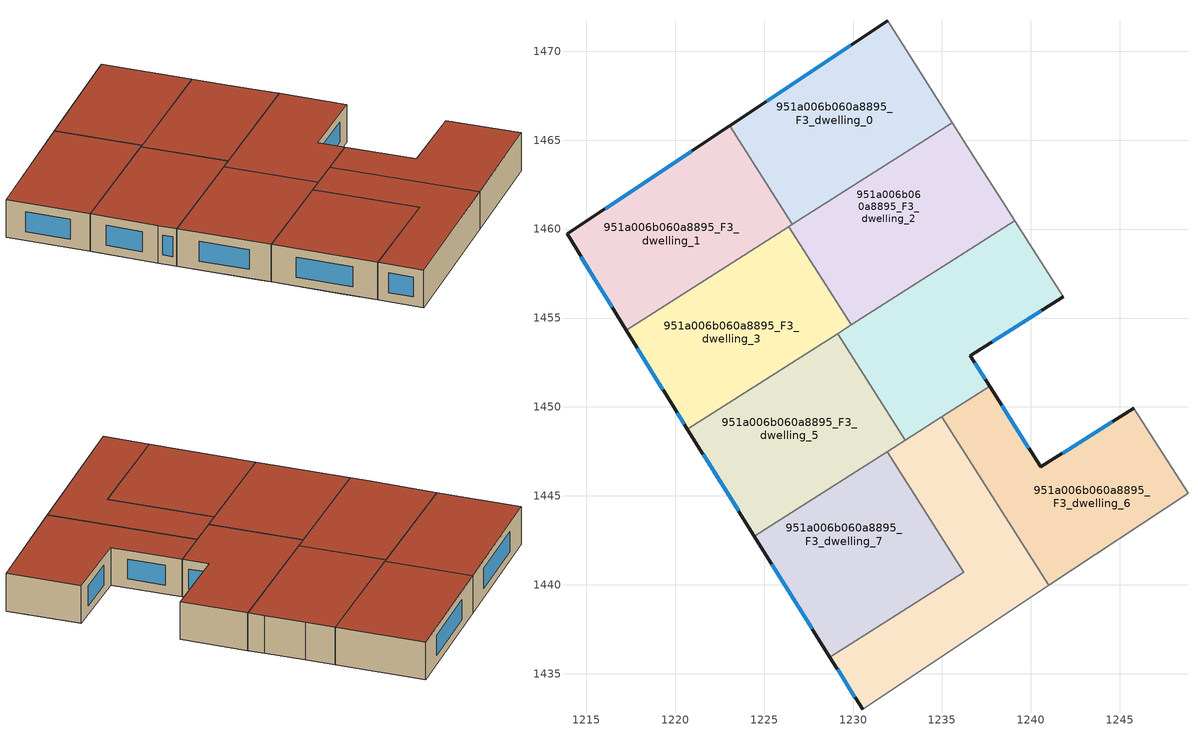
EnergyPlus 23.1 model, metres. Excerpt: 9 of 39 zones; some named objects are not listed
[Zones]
951a006b060a8895_F3_dwelling_0
 floor to 951a006b060a8895_F2_dwelling_5 (EU_floor_Construction): 1231.94,1471.72 1234.84,1467.16 1225.95,1461.27 1223.07,1465.81 z9
 floor to 951a006b060a8895_F2_dwelling_6 (EU_floor_Construction): 1234.84,1467.16 1235.58,1465.98 1226.59,1460.26 1225.95,1461.27 z9
 wall outside (EU_wall_Construction): 1231.94,1471.72 1223.07,1465.81 z9:12
 wall to 951a006b060a8895_F3_dwelling_1 (EU_wall_Construction): 1223.07,1465.81 1226.59,1460.26 z9:12
 wall adiabatic (EU_wall_Construction): 1235.58,1465.98 1231.94,1471.72 z9:12
 wall to 951a006b060a8895_F3_dwelling_2 (EU_wall_Construction): 1226.59,1460.26 1235.58,1465.98 z9:12
 window (EU_Window_Construction): 1229.86,1470.33 1225.15,1467.2 z9.7:11.3
 roof outside (EU_roof_Construction): 1235.58,1465.98 1231.94,1471.72 1223.07,1465.81 1226.59,1460.26 z12
951a006b060a8895_F3_dwelling_1
 floor to 951a006b060a8895_F2_dwelling_0 (EU_floor_Construction): 1222,1465.1 1225.61,1459.65 1225.35,1459.48 1217.25,1454.32 1213.92,1459.72 z9
 floor to 951a006b060a8895_F2_dwelling_5 (EU_floor_Construction): 1223.07,1465.81 1225.95,1461.27 1224.97,1460.62 1222,1465.1 z9
 floor to 951a006b060a8895_F2_dwelling_6 (EU_floor_Construction): 1225.95,1461.27 1226.59,1460.26 1225.61,1459.65 1224.97,1460.62 z9
 wall outside (EU_wall_Construction): 1223.07,1465.81 1213.92,1459.72 1217.24,1454.32 z9:12
 wall to 951a006b060a8895_F3_dwelling_3 (EU_wall_Construction): 1217.24,1454.32 1226.4,1460.14 z9:12
 wall to 951a006b060a8895_F3_dwelling_2 (EU_wall_Construction): 1226.4,1460.14 1226.59,1460.26 z9:12
 window (EU_Window_Construction): 1220.92,1464.38 1216.07,1461.15 / 1214.7,1458.45 1216.46,1455.59 z9.7:11.3
 roof outside (EU_roof_Construction): 1226.59,1460.26 1223.07,1465.81 1213.92,1459.72 1217.24,1454.32 z12
951a006b060a8895_F3_dwelling_2
 floor to 951a006b060a8895_F2_dwelling_6 (EU_floor_Construction): 1236.79,1464.08 1237.76,1462.57 1228.68,1456.55 1226.4,1460.14 1235.58,1465.98 z9
 floor to 951a006b060a8895_F2_dwelling_7 (EU_floor_Construction): 1238.42,1461.54 1239.1,1460.46 1229.91,1454.62 1228.68,1456.55 1237.76,1462.57 z9
 wall adiabatic (EU_wall_Construction): 1239.1,1460.46 1238.42,1461.54 1236.79,1464.08 1235.58,1465.98 z9:12
 wall to 951a006b060a8895_F3_dwelling_3 (EU_wall_Construction): 1226.4,1460.14 1229.91,1454.62 z9:12
 wall to 951a006b060a8895_F3_dwelling_4 (EU_wall_Construction): 1229.91,1454.62 1239.1,1460.46 z9:12
 roof outside (EU_roof_Construction): 1239.1,1460.46 1238.42,1461.54 1236.79,1464.08 1235.58,1465.98 1226.4,1460.14 1229.91,1454.62 z12
951a006b060a8895_F3_dwelling_3
 floor to 951a006b060a8895_F2_dwelling_1 (EU_floor_Construction): 1225.62,1459.64 1229.14,1454.32 1222.35,1449.82 1220.68,1448.76 1219.94,1449.94 1217.34,1454.17 1225.34,1459.47 z9
 floor to 951a006b060a8895_F2_dwelling_0 (EU_floor_Construction): 1225.34,1459.47 1217.34,1454.17 1217.25,1454.32 z9
 floor to 951a006b060a8895_F2_dwelling_7 (EU_floor_Construction): 1228.68,1456.55 1229.91,1454.62 1229.23,1454.19 1227.98,1456.08 z9
 floor to 951a006b060a8895_F2_dwelling_6 (EU_floor_Construction): 1226.4,1460.14 1228.68,1456.55 1227.98,1456.08 1225.62,1459.64 z9
 floor to 951a006b060a8895_F2_dwelling_2 (EU_floor_Construction): 1229.14,1454.32 1229.23,1454.19 1222.35,1449.82 z9
 wall outside (EU_wall_Construction): 1217.24,1454.32 1219.94,1449.94 1220.68,1448.76 z9:12
 wall to 951a006b060a8895_F3_dwelling_5 (EU_wall_Construction): 1220.68,1448.76 1229.13,1454.13 z9:12
 wall to 951a006b060a8895_F3_dwelling_4 (EU_wall_Construction): 1229.13,1454.13 1229.91,1454.62 z9:12
 window (EU_Window_Construction): 1217.88,1453.29 1219.31,1450.97 / 1220.12,1449.66 1220.51,1449.04 z9.7:11.3
 roof outside (EU_roof_Construction): 1229.91,1454.62 1226.4,1460.14 1217.24,1454.32 1219.94,1449.94 1220.68,1448.76 z12
951a006b060a8895_F3_dwelling_4
 floor to 951a006b060a8895_F2_dwelling_7 (EU_floor_Construction): 1239.1,1460.46 1240.7,1457.94 1231.01,1451.51 1229.23,1454.19 z9
 floor to 951a006b060a8895_F2_dwelling_8 (EU_floor_Construction): 1240.7,1457.94 1241.82,1456.18 1236.59,1452.88 1237.68,1451.16 1233.15,1448.28 1231.01,1451.51 z9
 floor to 951a006b060a8895_F2_dwelling_2 (EU_floor_Construction): 1229.23,1454.19 1232.61,1449.09 1232.42,1448.96 1229.13,1454.13 z9
 floor to 951a006b060a8895_F2_dwelling_3 (EU_floor_Construction): 1232.61,1449.09 1233.15,1448.28 1232.94,1448.14 1232.42,1448.96 z9
 wall outside (EU_wall_Construction): 1237.68,1451.16 1236.59,1452.88 1241.82,1456.18 z9:12
 wall to 951a006b060a8895_F3_dwelling_5 (EU_wall_Construction): 1229.13,1454.13 1232.94,1448.14 z9:12
 wall adiabatic (EU_wall_Construction): 1241.82,1456.18 1239.1,1460.46 z9:12
 wall to 951a006b060a8895_F3_dwelling_6 (EU_wall_Construction): 1234.99,1449.44 1237.68,1451.16 z9:12
 wall to 951a006b060a8895_F3_dwelling_8 (EU_wall_Construction): 1232.94,1448.14 1234.99,1449.44 z9:12
 window (EU_Window_Construction): 1237.82,1453.65 1240.59,1455.4 / 1237.43,1451.56 1236.84,1452.47 z9.7:11.3
 roof outside (EU_roof_Construction): 1237.68,1451.16 1236.59,1452.88 1241.82,1456.18 1239.1,1460.46 1229.13,1454.13 1232.94,1448.14 z12
951a006b060a8895_F3_dwelling_5
 floor to 951a006b060a8895_F2_dwelling_3 (EU_floor_Construction): 1232.42,1448.96 1232.94,1448.14 1224.44,1442.74 1224.03,1443.4 z9
 floor adiabatic (EU_floor_Construction): 1229.13,1454.13 1232.42,1448.96 1224.03,1443.4 1220.68,1448.76 z9
 wall outside (EU_wall_Construction): 1220.68,1448.76 1224.44,1442.74 z9:12
 wall to 951a006b060a8895_F3_dwelling_7 (EU_wall_Construction): 1224.44,1442.74 1231.91,1447.49 z9:12
 wall to 951a006b060a8895_F3_dwelling_8 (EU_wall_Construction): 1231.91,1447.49 1232.94,1448.14 z9:12
 window (EU_Window_Construction): 1221.57,1447.35 1223.56,1444.15 z9.7:11.3
 roof outside (EU_roof_Construction): 1232.94,1448.14 1229.13,1454.13 1220.68,1448.76 1224.44,1442.74 z12
951a006b060a8895_F3_dwelling_6
 floor to 951a006b060a8895_F2_dwelling_9 (EU_floor_Construction): 1245.81,1449.9 1248.83,1445.15 1241.02,1439.96 1238,1444.71 1240.66,1446.48 1240.56,1446.63 1245.79,1449.93 z9
 floor to 951a006b060a8895_F2_dwelling_8 (EU_floor_Construction): 1237.68,1451.16 1240.56,1446.63 1240.65,1446.48 1238,1444.71 1234.99,1449.44 z9
 wall outside (EU_wall_Construction): 1245.79,1449.93 1240.56,1446.63 1237.68,1451.16 z9:12
 wall adiabatic (EU_wall_Construction): 1241.02,1439.96 1248.83,1445.15 1245.79,1449.93 z9:12
 wall to 951a006b060a8895_F3_dwelling_8 (EU_wall_Construction): 1234.99,1449.44 1241.02,1439.96 z9:12
 window (EU_Window_Construction): 1244.56,1449.16 1241.79,1447.4 / 1239.89,1447.69 1238.36,1450.09 z9.7:11.3
 roof outside (EU_roof_Construction): 1248.83,1445.15 1245.79,1449.93 1240.56,1446.63 1237.68,1451.16 1234.99,1449.44 1241.02,1439.96 z12
951a006b060a8895_F3_dwelling_7
 floor to 951a006b060a8895_F2_dwelling_3 (EU_floor_Construction): 1231.91,1447.49 1234.72,1443.07 1227.31,1438.16 1224.44,1442.74 z9
 floor to 951a006b060a8895_F2_dwelling_4 (EU_floor_Construction): 1234.72,1443.07 1236.21,1440.72 1228.7,1435.94 1227.31,1438.16 z9
 wall outside (EU_wall_Construction): 1224.44,1442.74 1228.7,1435.94 z9:12
 wall to 951a006b060a8895_F3_dwelling_8 (EU_wall_Construction): 1228.7,1435.94 1236.21,1440.72 1231.91,1447.49 z9:12
 window (EU_Window_Construction): 1225.44,1441.14 1227.7,1437.54 z9.7:11.3
 roof outside (EU_roof_Construction): 1236.21,1440.72 1231.91,1447.49 1224.44,1442.74 1228.7,1435.94 z12
951a006b060a8895_F3_dwelling_8
 floor to 951a006b060a8895_F2_dwelling_4 (EU_floor_Construction): 1236.03,1443.94 1239.38,1438.88 1230.53,1433 1228.7,1435.94 1236.21,1440.72 1234.72,1443.07 z9
 floor to 951a006b060a8895_F2_dwelling_3 (EU_floor_Construction): 1233.15,1448.28 1236.03,1443.94 1234.72,1443.07 1231.91,1447.49 z9
 floor to 951a006b060a8895_F2_dwelling_8 (EU_floor_Construction): 1234.99,1449.44 1238,1444.71 1236.27,1443.57 1233.15,1448.28 z9
 floor to 951a006b060a8895_F2_dwelling_9 (EU_floor_Construction): 1238,1444.71 1241.02,1439.96 1239.38,1438.88 1236.27,1443.57 z9
 wall outside (EU_wall_Construction): 1228.7,1435.94 1230.53,1433 z9:12
 wall adiabatic (EU_wall_Construction): 1230.53,1433 1241.02,1439.96 z9:12
 window (EU_Window_Construction): 1229.13,1435.25 1230.1,1433.69 z9.7:11.3
 roof outside (EU_roof_Construction): 1241.02,1439.96 1234.99,1449.44 1231.91,1447.49 1236.21,1440.72 1228.7,1435.94 1230.53,1433 z12
[Building]
EU S2 Campaign: North Axis=0; Terrain=City; Solar Distribution=FullExterior
[Site:Location]
Budapest.Ferenc.Liszt.Intl.AP: Latitude=47.437; Longitude=19.256; Time Zone=1; Elevation=185
[SizingPeriod:WeatherFileDays]
AnnualSizingPeriod: Begin Month=1; Begin Day of Month=1; End Month=12; End Day of Month=31; Day of Week for Start Day=Monday; Use Weather File Daylight Saving Period=No; Use Weather File Rain and Snow Indicators=No
[MATERIAL]
EU_InternalMass_Material: Roughness=MediumRough; Thickness=0.1; Conductivity=1; Density=1800; Specific Heat=900; Thermal Absorptance=0.9; Solar Absorptance=0.7; Visible Absorptance=0.7
[MATERIAL:NOMASS] Roughness=MediumRough; Thermal Absorptance=0.9; Solar Absorptance=0.7; Visible Absorptance=0.7
Name | Thermal Resistance
EU_wall_NoMass | 0.832559
EU_roof_NoMass | 1.39638
EU_floor_NoMass | 0.872794
[WINDOWMATERIAL:SIMPLEGLAZINGSYSTEM]
EU_Window_SimpleGlazing: UFactor=2.79869; Solar Heat Gain Coefficient=0.75; Visible Transmittance=0.75
[CONSTRUCTION]
EU_wall_Construction: EU_wall_NoMass
EU_roof_Construction: EU_roof_NoMass
EU_floor_Construction: EU_floor_NoMass
EU_Window_Construction: EU_Window_SimpleGlazing
EU_InternalMass_Construction: EU_InternalMass_Material
[ZONE] Type=1; Multiplier=1; Ceiling Height=autocalculate; Floor Area=autocalculate; Part of Total Floor Area=Yes
Name | Volume
951a006b060a8895_F3_dwelling_0 | 213.661
951a006b060a8895_F3_dwelling_1 | 213.665
951a006b060a8895_F3_dwelling_2 | 213.669
951a006b060a8895_F3_dwelling_3 | 213.664
951a006b060a8895_F3_dwelling_4 | 213.653
951a006b060a8895_F3_dwelling_5 | 213.65
951a006b060a8895_F3_dwelling_6 | 213.679
951a006b060a8895_F3_dwelling_7 | 213.674
951a006b060a8895_F3_dwelling_8 | 213.672
[INTERNALMASS] Construction=EU_InternalMass_Construction
Name | Zone or ZoneList | Surface Area
951a006b060a8895_F3_dwelling_0_EU_InternalMass | 951a006b060a8895_F3_dwelling_0 | 71.2202
951a006b060a8895_F3_dwelling_1_EU_InternalMass | 951a006b060a8895_F3_dwelling_1 | 71.2222
951a006b060a8895_F3_dwelling_2_EU_InternalMass | 951a006b060a8895_F3_dwelling_2 | 71.2233
951a006b060a8895_F3_dwelling_3_EU_InternalMass | 951a006b060a8895_F3_dwelling_3 | 71.2213
951a006b060a8895_F3_dwelling_4_EU_InternalMass | 951a006b060a8895_F3_dwelling_4 | 71.2166
951a006b060a8895_F3_dwelling_5_EU_InternalMass | 951a006b060a8895_F3_dwelling_5 | 71.2151
951a006b060a8895_F3_dwelling_6_EU_InternalMass | 951a006b060a8895_F3_dwelling_6 | 71.2256
951a006b060a8895_F3_dwelling_7_EU_InternalMass | 951a006b060a8895_F3_dwelling_7 | 71.2243
951a006b060a8895_F3_dwelling_8_EU_InternalMass | 951a006b060a8895_F3_dwelling_8 | 71.2237
[OTHEREQUIPMENT] Fuel Type=Electricity; Design Level Calculation Method=Watts/Area; Power per Zone Floor Area=1; Fraction Latent=0; Fraction Radiant=0; Fraction Lost=0; Carbon Dioxide Generation Rate=0; EndUse Subcategory=EU_Step8_InternalGains
Name | Zone or ZoneList or Space or SpaceList | Schedule
EU_Step8_InternalGain_951a006b060a8895_F3_dwelling_0_f000 | 951a006b060a8895_F3_dwelling_0 | EU_Step8_GainSchedule_951a006b060a8895_F3_dwelling_0_f000
EU_Step8_InternalGain_951a006b060a8895_F3_dwelling_1_f000 | 951a006b060a8895_F3_dwelling_1 | EU_Step8_GainSchedule_951a006b060a8895_F3_dwelling_1_f000
EU_Step8_InternalGain_951a006b060a8895_F3_dwelling_2_f000 | 951a006b060a8895_F3_dwelling_2 | EU_Step8_GainSchedule_951a006b060a8895_F3_dwelling_2_f000
EU_Step8_InternalGain_951a006b060a8895_F3_dwelling_3_f000 | 951a006b060a8895_F3_dwelling_3 | EU_Step8_GainSchedule_951a006b060a8895_F3_dwelling_3_f000
EU_Step8_InternalGain_951a006b060a8895_F3_dwelling_4_f000 | 951a006b060a8895_F3_dwelling_4 | EU_Step8_GainSchedule_951a006b060a8895_F3_dwelling_4_f000
EU_Step8_InternalGain_951a006b060a8895_F3_dwelling_5_f000 | 951a006b060a8895_F3_dwelling_5 | EU_Step8_GainSchedule_951a006b060a8895_F3_dwelling_5_f000
EU_Step8_InternalGain_951a006b060a8895_F3_dwelling_6_f000 | 951a006b060a8895_F3_dwelling_6 | EU_Step8_GainSchedule_951a006b060a8895_F3_dwelling_6_f000
EU_Step8_InternalGain_951a006b060a8895_F3_dwelling_7_f000 | 951a006b060a8895_F3_dwelling_7 | EU_Step8_GainSchedule_951a006b060a8895_F3_dwelling_7_f000
EU_Step8_InternalGain_951a006b060a8895_F3_dwelling_8_f000 | 951a006b060a8895_F3_dwelling_8 | EU_Step8_GainSchedule_951a006b060a8895_F3_dwelling_8_f000
[ZONEVENTILATION:DESIGNFLOWRATE] Schedule=EU_AlwaysOn; Design Flow Rate Calculation Method=AirChanges/Hour; Air Changes per Hour=0.475469; Ventilation Type=Natural; Fan Pressure Rise=0; Fan Total Efficiency=1; Constant Term Coefficient=1; Temperature Term Coefficient=0; Velocity Term Coefficient=0; Velocity Squared Term Coefficient=0; Minimum Indoor Temperature=-100; Maximum Indoor Temperature=100; Delta Temperature=-100; Minimum Outdoor Temperature=-100; Maximum Outdoor Temperature=100; Maximum Wind Speed=40
Name | Zone or ZoneList or Space or SpaceList
EU_ConstantAir_951a006b060a8895_F3_dwelling_0 | 951a006b060a8895_F3_dwelling_0
EU_ConstantAir_951a006b060a8895_F3_dwelling_1 | 951a006b060a8895_F3_dwelling_1
EU_ConstantAir_951a006b060a8895_F3_dwelling_2 | 951a006b060a8895_F3_dwelling_2
EU_ConstantAir_951a006b060a8895_F3_dwelling_3 | 951a006b060a8895_F3_dwelling_3
EU_ConstantAir_951a006b060a8895_F3_dwelling_4 | 951a006b060a8895_F3_dwelling_4
EU_ConstantAir_951a006b060a8895_F3_dwelling_5 | 951a006b060a8895_F3_dwelling_5
EU_ConstantAir_951a006b060a8895_F3_dwelling_6 | 951a006b060a8895_F3_dwelling_6
EU_ConstantAir_951a006b060a8895_F3_dwelling_7 | 951a006b060a8895_F3_dwelling_7
EU_ConstantAir_951a006b060a8895_F3_dwelling_8 | 951a006b060a8895_F3_dwelling_8
[HVACTEMPLATE:ZONE:IDEALLOADSAIRSYSTEM] System Availability Schedule=EU_AlwaysOn; Maximum Heating Supply Air Temperature=50; Minimum Cooling Supply Air Temperature=13; Maximum Heating Supply Air Humidity Ratio=0.0156; Minimum Cooling Supply Air Humidity Ratio=0.0077; Heating Limit=NoLimit; Cooling Limit=NoLimit; Heating Availability Schedule=EU_AlwaysOn; Cooling Availability Schedule=EU_CoolingOff; Dehumidification Control Type=ConstantSensibleHeatRatio; Cooling Sensible Heat Ratio=0.7; Dehumidification Setpoint=60; Humidification Control Type=None; Humidification Setpoint=30; Outdoor Air Method=None; Outdoor Air Flow Rate per Person=0.00944; Outdoor Air Flow Rate per Zone Floor Area=0; Outdoor Air Flow Rate per Zone=0; Demand Controlled Ventilation Type=None; Outdoor Air Economizer Type=NoEconomizer; Heat Recovery Type=None; Sensible Heat Recovery Effectiveness=0.7; Latent Heat Recovery Effectiveness=0.65
Name | Template Thermostat
951a006b060a8895_F3_dwelling_0 | EU_HeatOnly_951a006b060a8895_F3_dwelling_0
951a006b060a8895_F3_dwelling_1 | EU_HeatOnly_951a006b060a8895_F3_dwelling_1
951a006b060a8895_F3_dwelling_2 | EU_HeatOnly_951a006b060a8895_F3_dwelling_2
951a006b060a8895_F3_dwelling_3 | EU_HeatOnly_951a006b060a8895_F3_dwelling_3
951a006b060a8895_F3_dwelling_4 | EU_HeatOnly_951a006b060a8895_F3_dwelling_4
951a006b060a8895_F3_dwelling_5 | EU_HeatOnly_951a006b060a8895_F3_dwelling_5
951a006b060a8895_F3_dwelling_6 | EU_HeatOnly_951a006b060a8895_F3_dwelling_6
951a006b060a8895_F3_dwelling_7 | EU_HeatOnly_951a006b060a8895_F3_dwelling_7
951a006b060a8895_F3_dwelling_8 | EU_HeatOnly_951a006b060a8895_F3_dwelling_8
[SIZING:ZONE] Zone Cooling Design Supply Air Temperature Input Method=SupplyAirTemperature; Zone Cooling Design Supply Air Temperature=13; Zone Heating Design Supply Air Temperature Input Method=SupplyAirTemperature; Zone Heating Design Supply Air Temperature=50; Zone Cooling Design Supply Air Humidity Ratio=0.008; Zone Heating Design Supply Air Humidity Ratio=0.008; Cooling Design Air Flow Method=DesignDay; Cooling Design Air Flow Rate=0; Cooling Minimum Air Flow per Zone Floor Area=0.000762; Cooling Minimum Air Flow=0; Cooling Minimum Air Flow Fraction=0.2; Heating Design Air Flow Method=DesignDay; Heating Design Air Flow Rate=0; Heating Maximum Air Flow per Zone Floor Area=0.002032; Heating Maximum Air Flow=0.141576; Heating Maximum Air Flow Fraction=0.3; Account for Dedicated Outdoor Air System=No; Dedicated Outdoor Air System Control Strategy=NeutralSupplyAir; Dedicated Outdoor Air Low Setpoint Temperature for Design=autosize; Dedicated Outdoor Air High Setpoint Temperature for Design=autosize; Zone Load Sizing Method=Sensible Load Only No Latent Load; Zone Latent Cooling Design Supply Air Humidity Ratio Input Method=HumidityRatioDifference; Zone Cooling Design Supply Air Humidity Ratio Difference=0.005; Zone Latent Heating Design Supply Air Humidity Ratio Input Method=HumidityRatioDifference; Zone Humidification Design Supply Air Humidity Ratio Difference=0.005
951a006b060a8895_F3_dwelling_0; 951a006b060a8895_F3_dwelling_1; 951a006b060a8895_F3_dwelling_2; 951a006b060a8895_F3_dwelling_3; 951a006b060a8895_F3_dwelling_4; 951a006b060a8895_F3_dwelling_5; 951a006b060a8895_F3_dwelling_6; 951a006b060a8895_F3_dwelling_7; 951a006b060a8895_F3_dwelling_8
[SCHEDULE:CONSTANT]
Name | Hourly Value
EU_AlwaysOn | 1
EU_CoolingOff | 0
[SCHEDULE:FILE] Column Number=1; Rows to Skip at Top=0; Number of Hours of Data=8760; Column Separator=Comma; Interpolate to Timestep=No; Minutes per Item=60; Adjust Schedule for Daylight Savings=Yes
Name | File
EU_Step8_GainSchedule_951a006b060a8895_F3_dwelling_0_f000 | ../../schedules/951a006b060a8895/951a006b060a8895_F3_dwelling_0_f000_gain.csv
EU_Step8_GainSchedule_951a006b060a8895_F3_dwelling_1_f000 | ../../schedules/951a006b060a8895/951a006b060a8895_F3_dwelling_1_f000_gain.csv
EU_Step8_GainSchedule_951a006b060a8895_F3_dwelling_2_f000 | ../../schedules/951a006b060a8895/951a006b060a8895_F3_dwelling_2_f000_gain.csv
EU_Step8_GainSchedule_951a006b060a8895_F3_dwelling_3_f000 | ../../schedules/951a006b060a8895/951a006b060a8895_F3_dwelling_3_f000_gain.csv
EU_Step8_GainSchedule_951a006b060a8895_F3_dwelling_4_f000 | ../../schedules/951a006b060a8895/951a006b060a8895_F3_dwelling_4_f000_gain.csv
EU_Step8_GainSchedule_951a006b060a8895_F3_dwelling_5_f000 | ../../schedules/951a006b060a8895/951a006b060a8895_F3_dwelling_5_f000_gain.csv
EU_Step8_GainSchedule_951a006b060a8895_F3_dwelling_6_f000 | ../../schedules/951a006b060a8895/951a006b060a8895_F3_dwelling_6_f000_gain.csv
EU_Step8_GainSchedule_951a006b060a8895_F3_dwelling_7_f000 | ../../schedules/951a006b060a8895/951a006b060a8895_F3_dwelling_7_f000_gain.csv
EU_Step8_GainSchedule_951a006b060a8895_F3_dwelling_8_f000 | ../../schedules/951a006b060a8895/951a006b060a8895_F3_dwelling_8_f000_gain.csv
